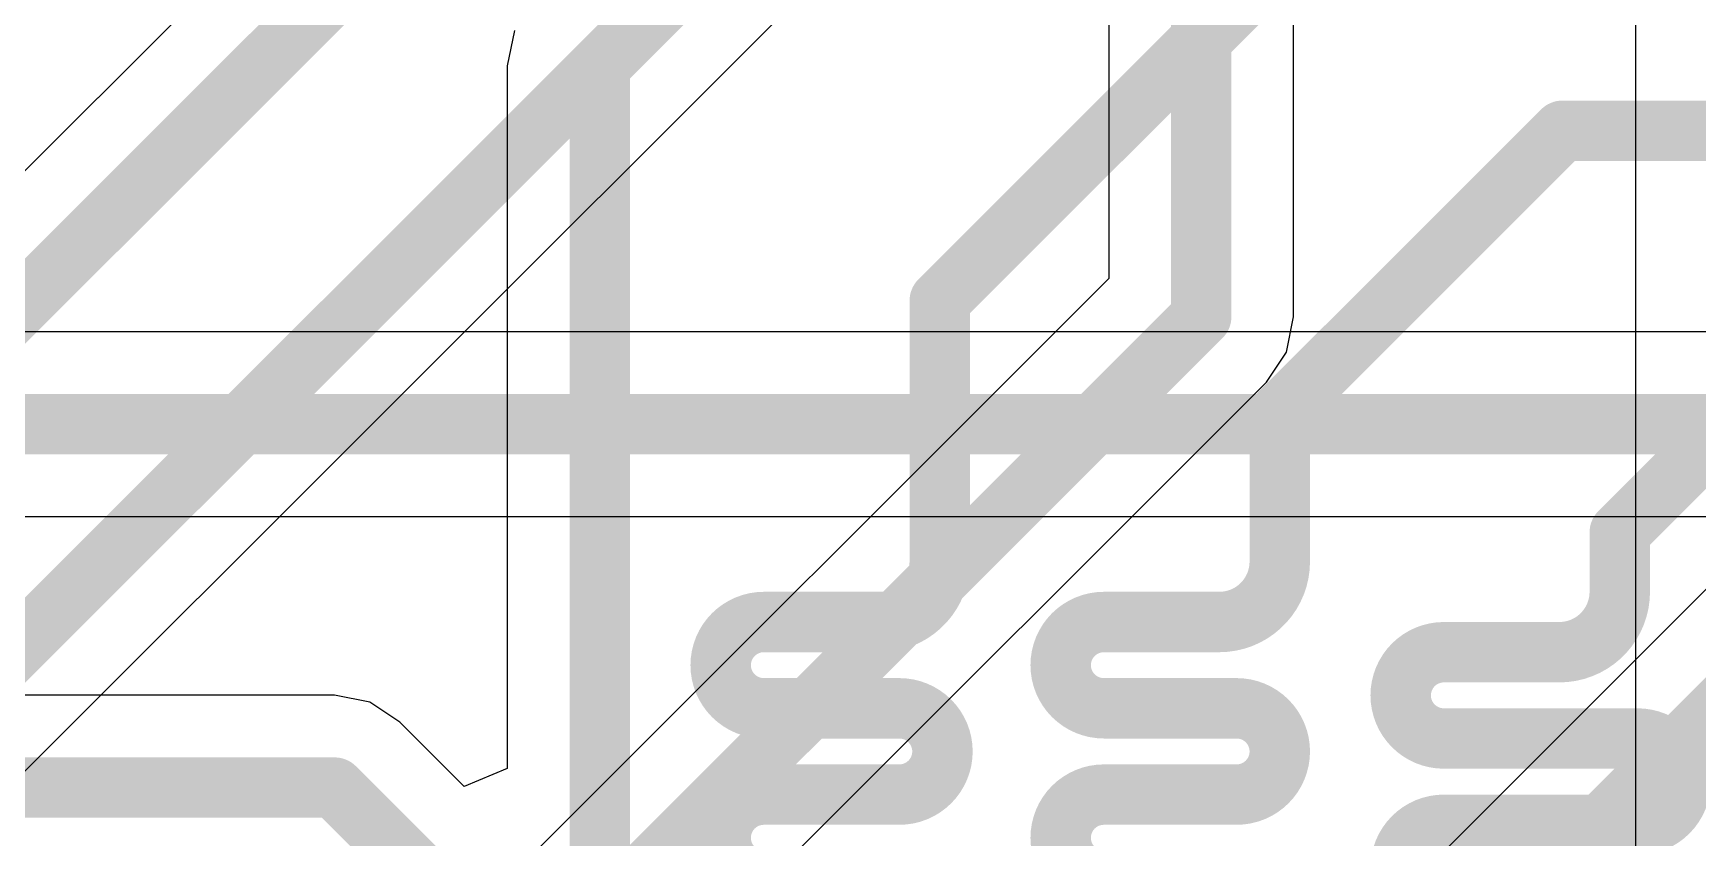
# Model space of a CAD drawing. Header units: inches. Extents: x -3 to 128, y -12 to 41.
# Drawn here: x 69.564 to 74.459, y 15.478 to 17.846 of the extents above; entities that cross this region are included whole.
import ezdxf

# ---------------------------------------------------------------- set-up
doc = ezdxf.new("R2010")
doc.units = ezdxf.units.IN
for name, color, linetype in [('Bottom Layer', 5, 'Continuous'), ('Layer 1', 16, 'Continuous'), ('Layer 2', 76, 'Continuous'), ('Top Layer', 1, 'Continuous')]:
    doc.layers.add(name, color=color, linetype=linetype)

msp = doc.modelspace()

# ---------------------------------------------------------------- linework, layer by layer
at = {"layer": 'Bottom Layer'}
for p, q in [((72.727, 26.2528), (72.727, 17.1244)), ((73.2708, 17.0118), (73.2708, 26.2528)), ((74.2764, 20.3065), (74.2764, 9.8908)), ((70.7512, 18.6536), (68.9611, 16.8635)), ((68.6001, 14.7357), (72.5054, 18.6411)), ((72.727, 17.1244), (68.7693, 13.1668)), ((73.2501, 16.9077), (73.2708, 17.0118)), ((73.1912, 16.8195), (73.2501, 16.9077)), ((69.2335, 12.8619), (73.1912, 16.8195))]:
    msp.add_line(p, q, dxfattribs=at)
for points in [[(72.9989, 17.0118, 0.1778, 0.1778, 0), (72.9989, 26.6565, 0.1778, 0.1778, 0)], [(66.972, 14.4898, 0.1778, 0.1778, 0), (71.5885, 19.1064, 0.1778, 0.1778, 0)], [(67.6965, 14.2168, 0.1778, 0.1778, 0), (72.3131, 18.8333, 0.1778, 0.1778, 0)], [(68.9616, 12.9745, 0.1778, 0.1778, 0), (72.9989, 17.0118, 0.1778, 0.1778, 0)]]:
    msp.add_lwpolyline(points, format="xyseb", dxfattribs=at)
msp.add_lwpolyline([(72.9544, 17.0118, 0.0889, 0.0889, 1), (73.0433, 17.0118, 0.0889, 0.0889, 1)], format="xyseb", close=True, dxfattribs=at)
msp.add_lwpolyline([(72.9544, 17.0118, 0.0889, 0.0889, 1), (73.0433, 17.0118, 0.0889, 0.0889, 1)], format="xyseb", close=True, dxfattribs=at)
at = {"layer": 'Layer 1'}
for p, q in [((99.8821, 16.9673), (68.7799, 16.9673)), ((68.7799, 16.4234), (95.5629, 16.4234))]:
    msp.add_line(p, q, dxfattribs=at)
msp.add_lwpolyline([(68.3761, 16.6954, 0.1778, 0.1778, 0), (99.9947, 16.6954, 0.1778, 0.1778, 0)], format="xyseb", dxfattribs=at)
at = {"layer": 'Layer 2'}
msp.add_line((74.5252, 16.2513), (73.0426, 14.7687), dxfattribs=at)
msp.add_lwpolyline([(73.2349, 14.5764, 0.1778, 0.1778, 0), (74.7175, 16.0591, 0.1778, 0.1778, 0)], format="xyseb", dxfattribs=at)
at = {"layer": 'Top Layer'}
for p, q in [((70.9788, 17.8543), (70.9581, 17.7503)), ((70.9581, 17.7503), (70.9581, 15.6819)), ((70.4501, 15.8977), (68.0092, 15.8977)), ((70.5541, 15.877), (70.4501, 15.8977)), ((70.6424, 15.8181), (70.5541, 15.877)), ((70.8311, 15.6293), (70.6424, 15.8181)), ((70.9581, 15.6819), (70.8311, 15.6293))]:
    msp.add_line(p, q, dxfattribs=at)
for points in [[(71.23, 17.7503, 0.1778, 0.1778, 0), (72.0388, 18.5591, 0.1778, 0.1778, 0)], [(72.23, 17.0589, 0.1778, 0.1778, 0), (73.2302, 18.0591, 0.1778, 0.1778, 0)], [(71.23, 12.868, 0.1778, 0.1778, 0), (71.23, 17.7503, 0.1778, 0.1778, 0)], [(73.23, 16.7277, 0.1778, 0.1778, 0), (74.0614, 17.5591, 0.1778, 0.1778, 0)], [(74.0614, 17.5591, 0.1778, 0.1778, 0), (92.2901, 17.5591, 0.1778, 0.1778, 0)], [(72.23, 16.7476, 0.1778, 0.1778, 0), (72.23, 17.0589, 0.1778, 0.1778, 0)], [(72.23, 16.291, 0.1778, 0.1778, 0), (72.23, 16.7476, 0.1778, 0.1778, 0)], [(73.23, 16.7115, 0.1778, 0.1778, 0), (73.23, 16.7277, 0.1778, 0.1778, 0)], [(73.23, 16.291, 0.1778, 0.1778, 0), (73.23, 16.7115, 0.1778, 0.1778, 0)], [(74.23, 16.3771, 0.1778, 0.1778, 0), (74.5487, 16.6958, 0.1778, 0.1778, 0)], [(74.23, 16.2021, 0.1778, 0.1778, 0), (74.23, 16.3771, 0.1778, 0.1778, 0)], [(72.23, 16.291, 0.1778, 0.1778, -0.414214), (72.0522, 16.1132, 0.1778, 0.1778, 0)], [(73.23, 16.291, 0.1778, 0.1778, -0.414214), (73.0522, 16.1132, 0.1778, 0.1778, 0)], [(74.23, 16.2021, 0.1778, 0.1778, -0.414214), (74.0522, 16.0243, 0.1778, 0.1778, 0)], [(71.7126, 15.8592, 0.1778, 0.1778, -1), (71.7126, 16.1132, 0.1778, 0.1778, 0)], [(71.7126, 16.1132, 0.1778, 0.1778, 0), (72.0522, 16.1132, 0.1778, 0.1778, 0)], [(72.7126, 15.8592, 0.1778, 0.1778, -1), (72.7126, 16.1132, 0.1778, 0.1778, 0)], [(72.7126, 16.1132, 0.1778, 0.1778, 0), (73.0522, 16.1132, 0.1778, 0.1778, 0)], [(73.7126, 15.7703, 0.1778, 0.1778, -1), (73.7126, 16.0243, 0.1778, 0.1778, 0)], [(73.7126, 16.0243, 0.1778, 0.1778, 0), (74.0522, 16.0243, 0.1778, 0.1778, 0)], [(71.7126, 15.8592, 0.1778, 0.1778, 0), (72.1109, 15.8592, 0.1778, 0.1778, 0)], [(72.1109, 15.8592, 0.1778, 0.1778, -1), (72.1109, 15.6052, 0.1778, 0.1778, 0)], [(72.7126, 15.8592, 0.1778, 0.1778, 0), (73.103, 15.8592, 0.1778, 0.1778, 0)], [(73.103, 15.8592, 0.1778, 0.1778, -1), (73.103, 15.6052, 0.1778, 0.1778, 0)], [(73.7126, 15.7703, 0.1778, 0.1778, 0), (74.2821, 15.7703, 0.1778, 0.1778, 0)], [(74.2821, 15.7703, 0.1778, 0.1778, -1), (74.2821, 15.5163, 0.1778, 0.1778, 0)], [(68.0092, 15.6258, 0.1778, 0.1778, 0), (70.4501, 15.6258, 0.1778, 0.1778, 0)], [(70.4501, 15.6258, 0.1778, 0.1778, 0), (70.7302, 15.3457, 0.1778, 0.1778, 0)], [(71.7126, 15.3512, 0.1778, 0.1778, -1), (71.7126, 15.6052, 0.1778, 0.1778, 0)], [(71.7126, 15.6052, 0.1778, 0.1778, 0), (72.1109, 15.6052, 0.1778, 0.1778, 0)], [(72.7126, 15.3512, 0.1778, 0.1778, -1), (72.7126, 15.6052, 0.1778, 0.1778, 0)], [(72.7126, 15.6052, 0.1778, 0.1778, 0), (73.103, 15.6052, 0.1778, 0.1778, 0)], [(73.7126, 15.2623, 0.1778, 0.1778, -1), (73.7126, 15.5163, 0.1778, 0.1778, 0)], [(73.7126, 15.5163, 0.1778, 0.1778, 0), (74.2821, 15.5163, 0.1778, 0.1778, 0)]]:
    msp.add_lwpolyline(points, format="xyseb", dxfattribs=at)
for points in [[(71.1856, 17.7503, 0.0889, 0.0889, 1), (71.2745, 17.7503, 0.0889, 0.0889, 1)], [(71.1856, 17.7503, 0.0889, 0.0889, 1), (71.2745, 17.7503, 0.0889, 0.0889, 1)], [(74.017, 17.5591, 0.0889, 0.0889, 1), (74.1059, 17.5591, 0.0889, 0.0889, 1)], [(74.017, 17.5591, 0.0889, 0.0889, 1), (74.1059, 17.5591, 0.0889, 0.0889, 1)], [(72.1856, 17.0589, 0.0889, 0.0889, 1), (72.2745, 17.0589, 0.0889, 0.0889, 1)], [(72.1856, 17.0589, 0.0889, 0.0889, 1), (72.2745, 17.0589, 0.0889, 0.0889, 1)], [(72.1856, 16.7476, 0.0889, 0.0889, 1), (72.2745, 16.7476, 0.0889, 0.0889, 1)], [(72.1856, 16.7476, 0.0889, 0.0889, 1), (72.2745, 16.7476, 0.0889, 0.0889, 1)], [(73.1856, 16.7277, 0.0889, 0.0889, 1), (73.2745, 16.7277, 0.0889, 0.0889, 1)], [(73.1856, 16.7277, 0.0889, 0.0889, 1), (73.2745, 16.7277, 0.0889, 0.0889, 1)], [(73.1856, 16.7115, 0.0889, 0.0889, 1), (73.2745, 16.7115, 0.0889, 0.0889, 1)], [(73.1856, 16.7115, 0.0889, 0.0889, 1), (73.2745, 16.7115, 0.0889, 0.0889, 1)], [(74.1856, 16.3771, 0.0889, 0.0889, 1), (74.2745, 16.3771, 0.0889, 0.0889, 1)], [(74.1856, 16.3771, 0.0889, 0.0889, 1), (74.2745, 16.3771, 0.0889, 0.0889, 1)], [(72.1856, 16.291, 0.0889, 0.0889, 1), (72.2745, 16.291, 0.0889, 0.0889, 1)], [(72.1856, 16.291, 0.0889, 0.0889, 1), (72.2745, 16.291, 0.0889, 0.0889, 1)], [(73.1856, 16.291, 0.0889, 0.0889, 1), (73.2745, 16.291, 0.0889, 0.0889, 1)], [(73.1856, 16.291, 0.0889, 0.0889, 1), (73.2745, 16.291, 0.0889, 0.0889, 1)], [(74.1856, 16.2021, 0.0889, 0.0889, 1), (74.2745, 16.2021, 0.0889, 0.0889, 1)], [(74.1856, 16.2021, 0.0889, 0.0889, 1), (74.2745, 16.2021, 0.0889, 0.0889, 1)], [(71.6682, 16.1132, 0.0889, 0.0889, 1), (71.7571, 16.1132, 0.0889, 0.0889, 1)], [(71.6682, 16.1132, 0.0889, 0.0889, 1), (71.7571, 16.1132, 0.0889, 0.0889, 1)], [(72.0078, 16.1132, 0.0889, 0.0889, 1), (72.0967, 16.1132, 0.0889, 0.0889, 1)], [(72.0078, 16.1132, 0.0889, 0.0889, 1), (72.0967, 16.1132, 0.0889, 0.0889, 1)], [(72.6682, 16.1132, 0.0889, 0.0889, 1), (72.7571, 16.1132, 0.0889, 0.0889, 1)], [(72.6682, 16.1132, 0.0889, 0.0889, 1), (72.7571, 16.1132, 0.0889, 0.0889, 1)], [(73.0078, 16.1132, 0.0889, 0.0889, 1), (73.0967, 16.1132, 0.0889, 0.0889, 1)], [(73.0078, 16.1132, 0.0889, 0.0889, 1), (73.0967, 16.1132, 0.0889, 0.0889, 1)], [(73.6682, 16.0243, 0.0889, 0.0889, 1), (73.7571, 16.0243, 0.0889, 0.0889, 1)], [(73.6682, 16.0243, 0.0889, 0.0889, 1), (73.7571, 16.0243, 0.0889, 0.0889, 1)], [(74.0078, 16.0243, 0.0889, 0.0889, 1), (74.0967, 16.0243, 0.0889, 0.0889, 1)], [(74.0078, 16.0243, 0.0889, 0.0889, 1), (74.0967, 16.0243, 0.0889, 0.0889, 1)], [(71.6682, 15.8592, 0.0889, 0.0889, 1), (71.7571, 15.8592, 0.0889, 0.0889, 1)], [(71.6682, 15.8592, 0.0889, 0.0889, 1), (71.7571, 15.8592, 0.0889, 0.0889, 1)], [(72.0665, 15.8592, 0.0889, 0.0889, 1), (72.1554, 15.8592, 0.0889, 0.0889, 1)], [(72.0665, 15.8592, 0.0889, 0.0889, 1), (72.1554, 15.8592, 0.0889, 0.0889, 1)], [(72.6682, 15.8592, 0.0889, 0.0889, 1), (72.7571, 15.8592, 0.0889, 0.0889, 1)], [(72.6682, 15.8592, 0.0889, 0.0889, 1), (72.7571, 15.8592, 0.0889, 0.0889, 1)], [(73.0586, 15.8592, 0.0889, 0.0889, 1), (73.1475, 15.8592, 0.0889, 0.0889, 1)], [(73.0586, 15.8592, 0.0889, 0.0889, 1), (73.1475, 15.8592, 0.0889, 0.0889, 1)], [(73.6682, 15.7703, 0.0889, 0.0889, 1), (73.7571, 15.7703, 0.0889, 0.0889, 1)], [(73.6682, 15.7703, 0.0889, 0.0889, 1), (73.7571, 15.7703, 0.0889, 0.0889, 1)], [(74.2376, 15.7703, 0.0889, 0.0889, 1), (74.3265, 15.7703, 0.0889, 0.0889, 1)], [(74.2376, 15.7703, 0.0889, 0.0889, 1), (74.3265, 15.7703, 0.0889, 0.0889, 1)], [(70.4056, 15.6258, 0.0889, 0.0889, 1), (70.4945, 15.6258, 0.0889, 0.0889, 1)], [(70.4056, 15.6258, 0.0889, 0.0889, 1), (70.4945, 15.6258, 0.0889, 0.0889, 1)], [(71.6682, 15.6052, 0.0889, 0.0889, 1), (71.7571, 15.6052, 0.0889, 0.0889, 1)], [(71.6682, 15.6052, 0.0889, 0.0889, 1), (71.7571, 15.6052, 0.0889, 0.0889, 1)], [(72.0665, 15.6052, 0.0889, 0.0889, 1), (72.1554, 15.6052, 0.0889, 0.0889, 1)], [(72.0665, 15.6052, 0.0889, 0.0889, 1), (72.1554, 15.6052, 0.0889, 0.0889, 1)], [(72.6682, 15.6052, 0.0889, 0.0889, 1), (72.7571, 15.6052, 0.0889, 0.0889, 1)], [(72.6682, 15.6052, 0.0889, 0.0889, 1), (72.7571, 15.6052, 0.0889, 0.0889, 1)], [(73.0586, 15.6052, 0.0889, 0.0889, 1), (73.1475, 15.6052, 0.0889, 0.0889, 1)], [(73.0586, 15.6052, 0.0889, 0.0889, 1), (73.1475, 15.6052, 0.0889, 0.0889, 1)], [(73.6682, 15.5163, 0.0889, 0.0889, 1), (73.7571, 15.5163, 0.0889, 0.0889, 1)], [(73.6682, 15.5163, 0.0889, 0.0889, 1), (73.7571, 15.5163, 0.0889, 0.0889, 1)], [(74.2376, 15.5163, 0.0889, 0.0889, 1), (74.3265, 15.5163, 0.0889, 0.0889, 1)], [(74.2376, 15.5163, 0.0889, 0.0889, 1), (74.3265, 15.5163, 0.0889, 0.0889, 1)]]:
    msp.add_lwpolyline(points, format="xyseb", close=True, dxfattribs=at)

doc.saveas('drawing.dxf')
